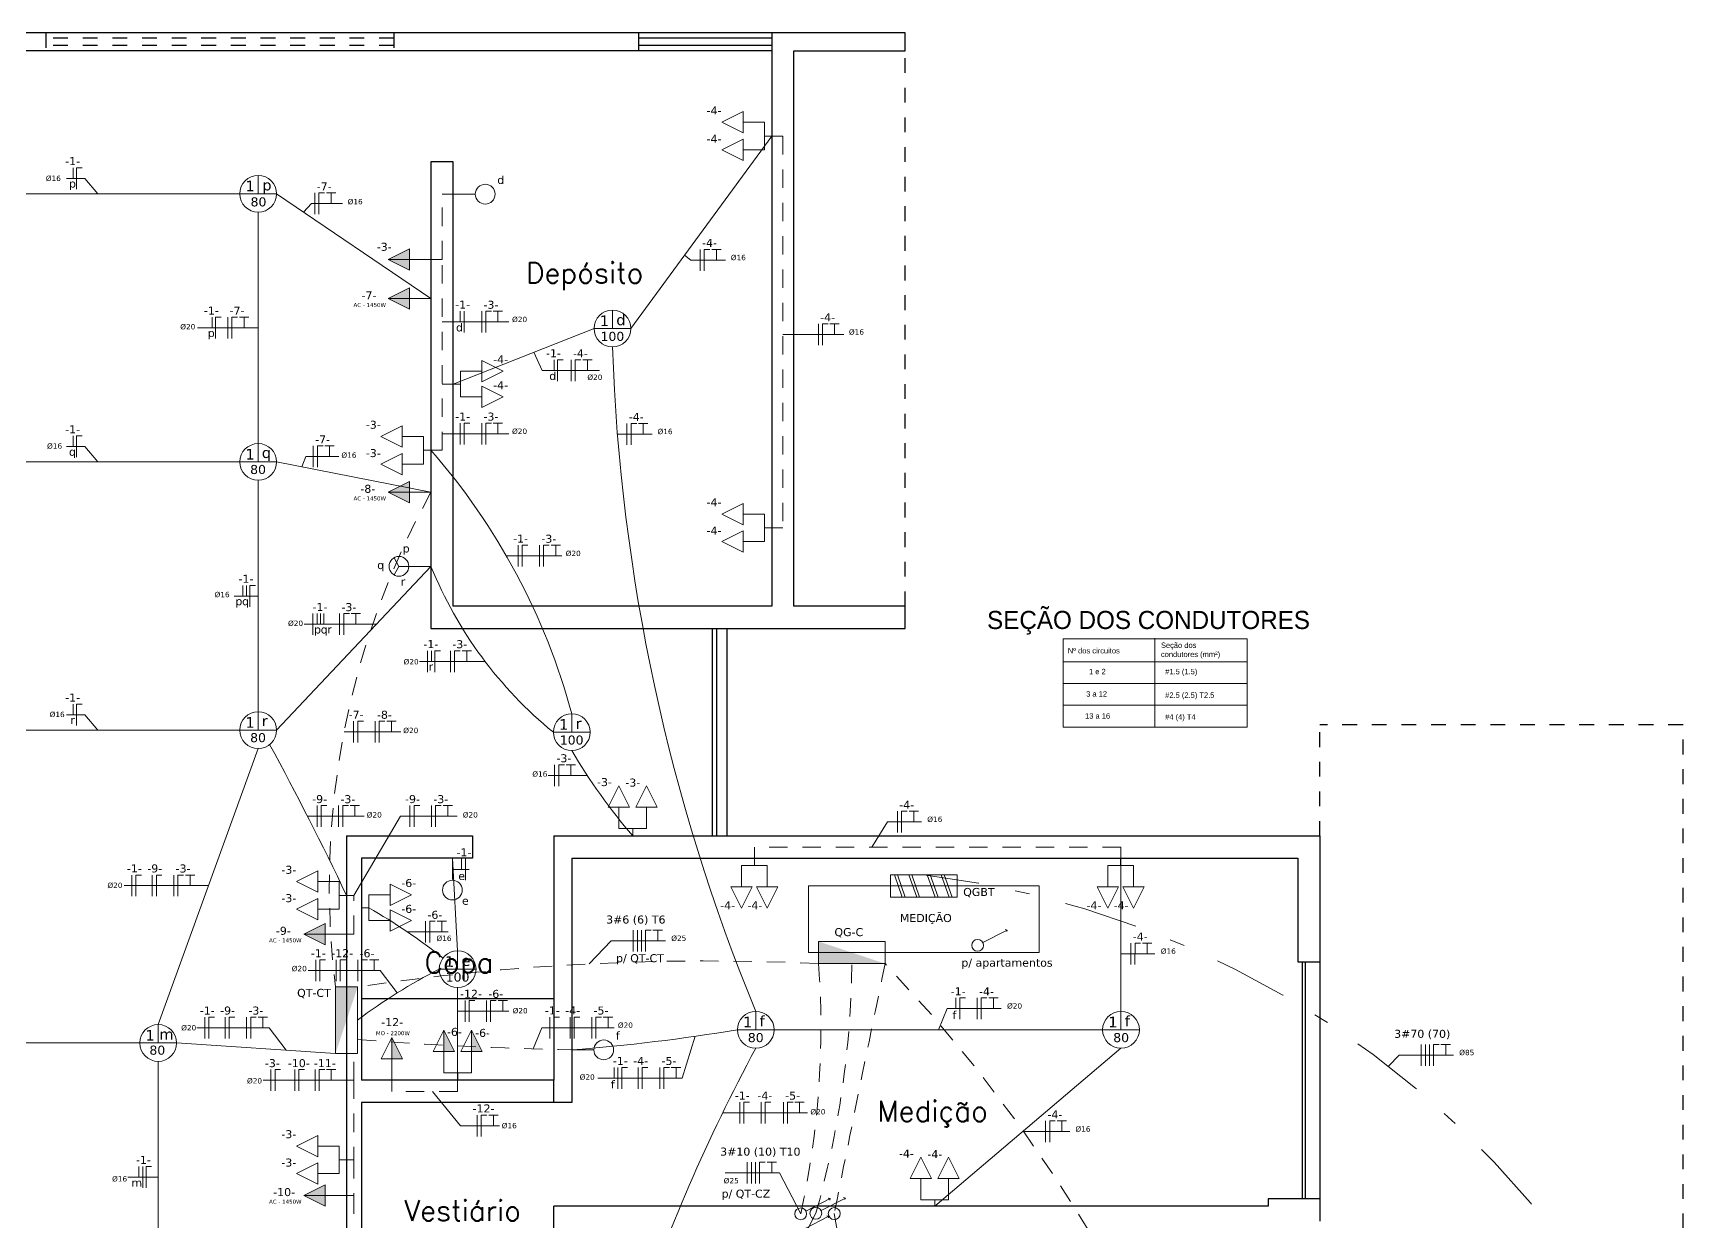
# Model space of a CAD drawing. Header units: millimetres. Extents: x 178 to 457, y 838 to 920.
# Drawn here: x 296.14 to 307.28, y 893.93 to 901.95 of the extents above; entities that cross this region are included whole.
import ezdxf

# ---------------------------------------------------------------- set-up
doc = ezdxf.new("R2010")
doc.units = ezdxf.units.MM
for name, pattern in [('DASHDOT', [1, 0.5, -0.25, 0, -0.25]), ('DASHED2', [0.375, 0.25, -0.125]), ('HIDDEN', [0.375, 0.25, -0.125]), ('HIDDEN2', [4.7625, 3.175, -1.5875])]:
    doc.linetypes.add(name, pattern=pattern)
for name, color, linetype in [('Alvenaria', 7, 'Continuous'), ('Esquadrias', 5, 'Continuous'), ('Paredebaix', 4, 'Continuous'), ('Piso', 1, 'Continuous'), ('Projeção', 8, 'HIDDEN'), ('Texto', 2, 'Continuous')]:
    doc.layers.add(name, color=color, linetype=linetype)
for name, color, linetype, lineweight in [('ELE - Eletrodutos', 51, 'Continuous', 5), ('ELE - Iluminação', 1, 'Continuous', 5), ('ELE - Interruptores', 1, 'Continuous', 5), ('ELE - Legenda', 1, 'Continuous', 5), ('ELE - Tomadas', 1, 'Continuous', 5)]:
    doc.layers.add(name, color=color, linetype=linetype, lineweight=lineweight)
doc.styles.add('Potencia', font='verdana.ttf', dxfattribs={"height": 0.075})
doc.styles.add('STYLE4', font='romans.shx')

# ---------------------------------------------------------------- blocks, each defined once
blk = doc.blocks.new('Inter_1secao')
at = {"layer": 'ELE - Tomadas', "color": 0}
blk.add_line((0, 0), (0.2, 0), dxfattribs=at)
blk.add_circle((0.3, 0), 0.0926, dxfattribs=at)
blk = doc.blocks.new('Tomada_30')
at = {"layer": 'ELE - Tomadas', "color": 0}
for p, q in [((0, 0), (0.2, 0)), ((0.2, 0), (0.2, 0.1)), ((0.2, 0.1), (0.4, 0)), ((0.2, 0), (0.2, -0.1)), ((0.2, -0.1), (0.4, 0))]:
    blk.add_line(p, q, dxfattribs=at)
blk = doc.blocks.new('Tomada_130')
at = {"layer": 'ELE - Tomadas'}
blk.add_hatch(color=0, dxfattribs=at).paths.add_polyline_path([(0.2, 0.1), (0.2, 0), (0.4, 0)])
at = {"layer": 'ELE - Tomadas', "color": 0}
for p, q in [((0, 0), (0.4, 0)), ((0.2, 0), (0.2, -0.1)), ((0.2, -0.1), (0.4, 0))]:
    blk.add_line(p, q, dxfattribs=at)
at = {"layer": 'ELE - Tomadas'}
for p, q in [((0.2, 0), (0.2, 0.1)), ((0.2, 0.1), (0.4, 0))]:
    blk.add_line(p, q, dxfattribs=at)
blk = doc.blocks.new('Tomada_200')
at = {"layer": 'ELE - Tomadas'}
h = blk.add_hatch(color=0, dxfattribs=at)
h.paths.add_polyline_path([(0.4, 0), (0.2, 0.1), (0.2, 0)])
h.paths.add_polyline_path([(0.4, 0), (0.2, 0), (0.2, -0.1)])
at = {"layer": 'ELE - Tomadas', "color": 0}
blk.add_line((0, 0), (0.4, 0), dxfattribs=at)
at = {"layer": 'ELE - Tomadas'}
for p, q in [((0.2, 0), (0.2, 0.1)), ((0.2, 0.1), (0.4, 0)), ((0.2, 0), (0.2, -0.1)), ((0.2, -0.1), (0.4, 0))]:
    blk.add_line(p, q, dxfattribs=at)

msp = doc.modelspace()

# ---------------------------------------------------------------- hatches: boundary and pattern name
at = {"layer": 'ELE - Tomadas', "linetype": 'Continuous'}
for points in [[(301.4431323, 895.8216866), (301.4431323, 895.6719266), (301.8924123, 895.6719266)], [(298.332156, 895.5151241), (298.182396, 895.5151241), (298.182396, 895.0658441)]]:
    msp.add_hatch(color=1, dxfattribs=at).paths.add_polyline_path(points)

# ---------------------------------------------------------------- linework, layer by layer
at = {"layer": 'Alvenaria'}
for p, q in [((296.227276, 901.954079), (295.577276, 901.954079)), ((298.577276, 901.954079), (296.227276, 901.954079)), ((300.227276, 901.954079), (298.577276, 901.954079)), ((300.227276, 901.954079), (300.227276, 901.834079)), ((302.027276, 901.954079), (301.127276, 901.954079)), ((301.127276, 901.954079), (301.127276, 898.084079)), ((302.027276, 901.834079), (302.027276, 901.954079)), ((296.227276, 901.834079), (295.577276, 901.834079)), ((298.577276, 901.834079), (296.227276, 901.834079)), ((300.227276, 901.834079), (298.577276, 901.834079)), ((301.277276, 898.084079), (301.277276, 901.834079)), ((301.277276, 901.834079), (302.027276, 901.834079)), ((298.977276, 901.084079), (298.827276, 901.084079)), ((298.827276, 901.084079), (298.827276, 897.934079)), ((298.977276, 898.084079), (298.977276, 901.084079)), ((301.127276, 898.084079), (298.977276, 898.084079)), ((302.027276, 898.084079), (301.277276, 898.084079)), ((302.027276, 897.934079), (302.027276, 898.084079)), ((298.827276, 897.934079), (302.027276, 897.934079)), ((298.257276, 896.534079), (299.107276, 896.534079)), ((298.257276, 896.534079), (298.257276, 892.114079)), ((299.107276, 896.534079), (299.107276, 896.384079)), ((299.657276, 896.534079), (299.657276, 894.884079)), ((299.657276, 896.534079), (304.827276, 896.534079)), ((304.827276, 896.534079), (304.827276, 895.684079)), ((299.107276, 896.384079), (298.357276, 896.384079)), ((298.357276, 896.384079), (298.357276, 894.884079)), ((299.777276, 896.384079), (299.777276, 894.734079)), ((299.777276, 896.384079), (304.677276, 896.384079)), ((304.677276, 896.384079), (304.677276, 895.684079)), ((304.677276, 895.684079), (304.827276, 895.684079)), ((299.007276, 894.934079), (299.007276, 894.884079)), ((299.657276, 894.884079), (298.357276, 894.884079)), ((299.657276, 894.734079), (299.657276, 894.884079)), ((299.777276, 894.734079), (298.357276, 894.734079)), ((298.357276, 894.734079), (298.357276, 892.264079)), ((304.477276, 894.034079), (299.657276, 894.034079)), ((299.657276, 892.264079), (299.657276, 894.034079)), ((304.827276, 894.084079), (304.477276, 894.084079)), ((304.477276, 894.084079), (304.477276, 894.034079)), ((304.827276, 894.084079), (304.827276, 893.934079))]:
    msp.add_line(p, q, dxfattribs=at)
at = {"layer": 'ELE - Eletrodutos'}
for p, q in [((300.1764027, 899.959079), (301.127276, 901.2583577)), ((296.4130383, 900.9726518), (296.4130512, 901.0446518)), ((296.4355692, 900.9006518), (296.4355951, 901.0446518)), ((296.4355951, 901.0446518), (296.4735909, 901.044645)), ((296.3663428, 900.9726518), (296.4914783, 900.9726518)), ((296.4914783, 900.9726518), (296.5794434, 900.8689563)), ((295.6218326, 900.8689563), (297.5370541, 900.8689563)), ((297.7853076, 900.8689563), (298.827276, 900.1606907)), ((298.0199491, 900.8032666), (297.9680105, 900.7447662)), ((298.0199491, 900.8032666), (298.2308893, 900.8032666)), ((298.0439478, 900.8752551), (298.0439478, 900.7312781)), ((298.0714104, 900.7312551), (298.0714363, 900.8752551)), ((298.0714363, 900.8752551), (298.1094321, 900.8752482)), ((298.122057, 900.8752482), (298.1853833, 900.8752369)), ((298.1537641, 900.8752551), (298.1537641, 900.8032575)), ((297.6611808, 899.1825709), (297.6611808, 900.7448296)), ((300.6445843, 900.4934664), (300.6445843, 900.3494894)), ((300.672047, 900.3494664), (300.6720728, 900.4934664)), ((300.6720728, 900.4934664), (300.7100686, 900.4934595)), ((300.7226936, 900.4934595), (300.7860199, 900.4934482)), ((300.7544007, 900.4934664), (300.7544007, 900.4214688)), ((300.5803038, 900.4214712), (300.538314, 900.4535967)), ((300.5803038, 900.4214712), (300.8154952, 900.4214697)), ((297.3497708, 899.9637002), (297.3497837, 900.0357002)), ((297.3723018, 899.8917002), (297.3723276, 900.0357002)), ((297.3723276, 900.0357002), (297.4103234, 900.0356934)), ((297.4559025, 900.0356887), (297.4559025, 899.8917117)), ((297.4833651, 899.8916887), (297.483391, 900.0356887)), ((297.483391, 900.0356887), (297.5213867, 900.0356819)), ((297.5340117, 900.0356819), (297.597338, 900.0356705)), ((297.5657188, 900.0356887), (297.5657188, 899.9636912)), ((299.0241881, 900.075636), (299.0241881, 900.0036367)), ((299.0516507, 899.931636), (299.0516766, 900.075636)), ((299.1695141, 900.075636), (299.1695141, 899.931659)), ((299.1969767, 899.931636), (299.1970026, 900.075636)), ((299.1970026, 900.075636), (299.2349983, 900.0756292)), ((299.2476233, 900.0756292), (299.3109496, 900.0756178)), ((299.2793304, 900.075636), (299.2793304, 900.0036385)), ((297.2506241, 899.9637002), (297.6611808, 899.9637002)), ((298.902276, 900.003636), (299.3538241, 900.0036385)), ((299.9281493, 899.959079), (298.977276, 899.584079)), ((301.202276, 899.918796), (301.6127144, 899.9187934)), ((301.4418036, 899.99079), (301.4418036, 899.846813)), ((301.4692662, 899.84679), (301.4692921, 899.99079)), ((301.4692921, 899.99079), (301.5072879, 899.9907832)), ((301.5199128, 899.9907832), (301.5832391, 899.9907718)), ((301.5516199, 899.99079), (301.5516199, 899.9187924)), ((299.577607, 899.6760395), (299.5211819, 899.7985815)), ((299.577607, 899.6760395), (299.9652124, 899.6760395)), ((299.6583172, 899.6760395), (299.6583302, 899.7480395)), ((299.6808482, 899.6040395), (299.6808741, 899.7480395)), ((299.6808741, 899.7480395), (299.7188699, 899.7480327)), ((299.7734064, 899.748035), (299.7734064, 899.604058)), ((299.800869, 899.604035), (299.8008949, 899.748035)), ((299.8008949, 899.748035), (299.8388907, 899.7480282)), ((299.8515157, 899.7480282), (299.914842, 899.7480168)), ((299.8832228, 899.748035), (299.8832228, 899.6760375)), ((298.977276, 899.584079), (298.902276, 899.584079)), ((296.4130383, 899.1621396), (296.4130512, 899.2341396)), ((296.4355692, 899.0901396), (296.4355951, 899.2341396)), ((296.4355951, 899.2341396), (296.4735909, 899.2341328)), ((298.902276, 899.2485795), (299.3538241, 899.2485819)), ((299.0241881, 899.3205795), (299.0241881, 899.1766025)), ((299.0516507, 899.1765795), (299.0516766, 899.3205795)), ((299.0516766, 899.3205795), (299.0896724, 899.3205727)), ((299.1695141, 899.3205795), (299.1695141, 899.1766025)), ((299.1969767, 899.1765795), (299.1970026, 899.3205795)), ((299.1970026, 899.3205795), (299.2349983, 899.3205727)), ((299.2476233, 899.3205727), (299.3109496, 899.3205613)), ((299.2793304, 899.3205795), (299.2793304, 899.2485819)), ((300.0858128, 899.2469777), (300.3210041, 899.2469762)), ((300.1500933, 899.3189728), (300.1500933, 899.1749958)), ((300.1775559, 899.1749728), (300.1775818, 899.3189728)), ((300.1775818, 899.3189728), (300.2155775, 899.318966)), ((300.2282025, 899.318966), (300.2915288, 899.3189546)), ((300.2599096, 899.3189728), (300.2599096, 899.2469753)), ((296.3663428, 899.1621396), (296.4914783, 899.1621396)), ((296.4914783, 899.1621396), (296.5794434, 899.0584441)), ((298.0331034, 899.1664912), (298.0331034, 899.0225142)), ((298.060566, 899.0224912), (298.0605919, 899.1664912)), ((298.0605919, 899.1664912), (298.0985876, 899.1664843)), ((298.1112126, 899.1664843), (298.1745389, 899.166473)), ((298.1429197, 899.1664912), (298.1429197, 899.0944936)), ((295.6218326, 899.0584441), (297.5370541, 899.0584441)), ((298.827276, 898.8548602), (297.7853076, 899.0584441)), ((297.9829549, 899.0944936), (297.9549337, 899.0253019)), ((297.9829549, 899.0944936), (298.1429197, 899.0944936)), ((298.1429197, 899.0944936), (298.2052043, 899.0944936)), ((297.6611808, 897.3720587), (297.6611808, 898.9343174)), ((299.414807, 898.4961751), (299.414807, 898.3521981)), ((299.4422696, 898.3521751), (299.4422954, 898.4961751)), ((299.4422954, 898.4961751), (299.4802912, 898.4961683)), ((299.5601329, 898.4961751), (299.5601329, 898.3521981)), ((299.5875955, 898.3521751), (299.5876214, 898.4961751)), ((299.5876214, 898.4961751), (299.6256172, 898.4961683)), ((299.6382421, 898.4961683), (299.7015684, 898.4961569)), ((299.6699492, 898.4961751), (299.6699492, 898.4241775)), ((297.7853076, 897.247932), (298.827276, 898.3536984)), ((299.3360239, 898.4241775), (299.6699492, 898.4241775)), ((299.6699492, 898.4241775), (299.7114907, 898.4241775)), ((297.4986177, 898.153188), (297.6611808, 898.153188)), ((297.5584761, 898.153188), (297.558489, 898.225188)), ((297.5827408, 898.153188), (297.5827537, 898.225188)), ((297.6052718, 898.0811881), (297.6052977, 898.225188)), ((297.6052977, 898.225188), (297.6432934, 898.2251812)), ((298.0309811, 898.0344662), (298.0309811, 897.8904893)), ((298.0584567, 897.9624687), (298.0584696, 898.0344687)), ((298.0827214, 897.9624687), (298.0827344, 898.0344687)), ((298.1052654, 897.9624687), (298.1052783, 898.0344687)), ((298.2108421, 898.0344662), (298.2108421, 897.8904893)), ((298.2383047, 897.8904662), (298.2383306, 898.0344662)), ((298.2383306, 898.0344662), (298.2763264, 898.0344594)), ((298.2889513, 898.0344594), (298.3522776, 898.034448)), ((298.3206584, 898.0344662), (298.3206584, 897.9624687)), ((297.9720963, 897.9624777), (298.4586186, 897.9624687)), ((298.8034066, 897.7840335), (298.8034066, 897.6400565)), ((298.8308822, 897.7120359), (298.8308951, 897.7840359)), ((298.8534132, 897.6400359), (298.8534391, 897.7840359)), ((298.8534391, 897.7840359), (298.8914348, 897.7840291)), ((298.9590029, 897.7840335), (298.9590029, 897.6400565)), ((298.9864655, 897.6400335), (298.9864914, 897.7840335)), ((298.9864914, 897.7840335), (299.0244871, 897.7840266)), ((299.0371121, 897.7840266), (299.1004384, 897.7840153)), ((299.0688192, 897.7840335), (299.0688192, 897.7120359)), ((298.7501719, 897.7120359), (299.1922162, 897.7120359)), ((296.3663428, 897.3516274), (296.4914783, 897.3516274)), ((296.4130383, 897.3516274), (296.4130512, 897.4236274)), ((296.4355692, 897.2796274), (296.4355951, 897.4236274)), ((296.4355951, 897.4236274), (296.4735909, 897.4236206)), ((296.4914783, 897.3516274), (296.5794434, 897.247932)), ((295.6218326, 897.247932), (297.5370541, 897.247932)), ((298.2405282, 897.2360282), (298.5604577, 897.2360282)), ((298.3053154, 897.3080257), (298.3053154, 897.1640487)), ((298.3327781, 897.1640257), (298.3328039, 897.3080257)), ((298.3328039, 897.3080257), (298.3707997, 897.3080189)), ((298.4506414, 897.3080257), (298.4506414, 897.1640487)), ((298.478104, 897.1640257), (298.4781299, 897.3080257)), ((298.4781299, 897.3080257), (298.5161256, 897.3080189)), ((298.5287506, 897.3080189), (298.5920769, 897.3080075)), ((298.5604577, 897.3080257), (298.5604577, 897.2360282)), ((298.5604577, 897.2360282), (298.6227423, 897.2360282)), ((296.9864316, 895.2601744), (297.6611808, 897.1238052)), ((299.6619279, 897.0142743), (299.6619279, 896.8702973)), ((299.6893905, 896.8702743), (299.6894164, 897.0142743)), ((299.6894164, 897.0142743), (299.7274122, 897.0142675)), ((299.7400371, 897.0142675), (299.8033634, 897.0142561)), ((299.7717442, 897.0142743), (299.7717442, 896.9422767)), ((299.6188857, 896.9422767), (299.8817534, 896.9422767)), ((298.0587543, 896.7381868), (298.0587543, 896.5942099)), ((298.086217, 896.5941868), (298.0862428, 896.7381868)), ((298.0862428, 896.7381868), (298.1242386, 896.73818)), ((298.2040803, 896.7381868), (298.2040803, 896.5942099)), ((298.2315429, 896.5941868), (298.2315688, 896.7381868)), ((298.2315688, 896.7381868), (298.2695646, 896.73818)), ((298.2821895, 896.73818), (298.3455158, 896.7381686)), ((298.3138966, 896.7381868), (298.3138966, 896.6661893)), ((298.6856571, 896.7381868), (298.6856571, 896.5942099)), ((298.7131198, 896.5941868), (298.7131456, 896.7381868)), ((298.7131456, 896.7381868), (298.7511414, 896.73818)), ((298.8309831, 896.7381868), (298.8309831, 896.5942099)), ((298.8584457, 896.5941868), (298.8584716, 896.7381868)), ((298.8584716, 896.7381868), (298.8964673, 896.73818)), ((298.9090923, 896.73818), (298.9724186, 896.7381686)), ((298.9407994, 896.7381868), (298.9407994, 896.6661893)), ((301.9754304, 896.7002503), (301.9754304, 896.5562733)), ((302.002893, 896.5562503), (302.0029189, 896.7002503)), ((302.0029189, 896.7002503), (302.0409147, 896.7002434)), ((302.0535397, 896.7002434), (302.1168659, 896.7002321)), ((302.0852467, 896.7002503), (302.0852467, 896.6282527)), ((297.9939671, 896.6661893), (298.3138966, 896.6661893)), ((298.6208699, 896.6661893), (298.307276, 896.1326736)), ((298.3138966, 896.6661893), (298.3761813, 896.6661893)), ((298.6208699, 896.6661893), (298.9407994, 896.6661893)), ((298.9407994, 896.6661893), (299.003084, 896.6661893)), ((301.9083097, 896.6282527), (301.8025975, 896.459079)), ((301.9083097, 896.6282527), (302.137807, 896.6282527)), ((301.0098701, 896.459079), (301.0098701, 896.384079)), ((303.484186, 896.459079), (303.484186, 896.384079)), ((298.9719281, 896.384079), (299.007276, 895.7582058)), ((299.0327593, 896.3781955), (299.0327593, 896.3061979)), ((299.0602219, 896.2341955), (299.0602478, 896.3781955)), ((303.484186, 895.3494256), (303.484186, 896.384079)), ((296.8087342, 896.270088), (296.8087342, 896.126111)), ((296.8361968, 896.126088), (296.8362227, 896.270088)), ((296.8362227, 896.270088), (296.8742185, 896.2700812)), ((296.9463035, 896.270088), (296.9463035, 896.126111)), ((296.9737661, 896.126088), (296.973792, 896.270088)), ((296.973792, 896.270088), (297.0117878, 896.2700812)), ((297.0916294, 896.270088), (297.0916294, 896.126111)), ((297.1190921, 896.126088), (297.1191179, 896.270088)), ((297.1191179, 896.270088), (297.1571137, 896.2700812)), ((297.1697387, 896.2700812), (297.233065, 896.2700698)), ((297.2014458, 896.270088), (297.2014458, 896.1980904)), ((298.9763267, 896.3061979), (299.0859917, 896.3061979)), ((296.7557788, 896.1980904), (297.2014458, 896.1980904)), ((297.2014458, 896.1980904), (297.326015, 896.1980904)), ((298.790994, 895.9574369), (298.790994, 895.8134599)), ((298.8184566, 895.8134369), (298.8184825, 895.9574369)), ((298.8184825, 895.9574369), (298.8564783, 895.9574301)), ((298.8691032, 895.9574301), (298.9324295, 895.9574187)), ((298.9008103, 895.9574369), (298.9008103, 895.8854394)), ((300.1926574, 895.8973783), (300.1926574, 895.7534013)), ((300.2201329, 895.8973692), (300.2201329, 895.7533922)), ((300.2476085, 895.8973602), (300.2476085, 895.7533832)), ((300.2750711, 895.7533602), (300.275097, 895.8973602)), ((300.275097, 895.8973602), (300.3130927, 895.8973533)), ((300.3257177, 895.8973533), (300.389044, 895.897342)), ((300.3574248, 895.8973602), (300.3574248, 895.8253626)), ((302.5522176, 895.8135914), (302.7161602, 895.8984377)), ((302.7161602, 895.8984377), (302.702958, 895.9015012)), ((302.713038, 895.8879973), (302.7161602, 895.8984377)), ((298.6685448, 895.8854394), (298.9008103, 895.8854394)), ((298.9008103, 895.8854394), (298.9423519, 895.8854394)), ((300.0443401, 895.8253626), (299.8943163, 895.6703486)), ((300.0443401, 895.8253626), (300.4099851, 895.8253626)), ((303.5513068, 895.8101816), (303.5513068, 895.6662046)), ((303.5787694, 895.6661816), (303.5787953, 895.8101816)), ((303.5787953, 895.8101816), (303.6167911, 895.8101747)), ((303.629416, 895.8101747), (303.6927423, 895.8101633)), ((303.6611231, 895.8101816), (303.6611231, 895.738184)), ((298.0503157, 895.6977072), (298.0503157, 895.5537302)), ((298.0777783, 895.5537072), (298.0778042, 895.6977072)), ((298.0778042, 895.6977072), (298.1158, 895.6977003)), ((298.187885, 895.6977072), (298.187885, 895.5537302)), ((298.2153476, 895.5537072), (298.2153735, 895.6977072)), ((298.2153735, 895.6977072), (298.2533693, 895.6977003)), ((298.333211, 895.6977072), (298.333211, 895.5537302)), ((298.3606736, 895.5537072), (298.3606994, 895.6977072)), ((298.3606994, 895.6977072), (298.3986952, 895.6977003)), ((298.4113202, 895.6977003), (298.4746465, 895.697689)), ((298.4430273, 895.6977072), (298.4430273, 895.6257096)), ((303.484186, 895.738184), (303.7136834, 895.738184)), ((297.9973603, 895.6257096), (298.4430273, 895.6257096)), ((298.4430273, 895.6257096), (298.4845688, 895.6257096)), ((298.4845688, 895.6257096), (298.6000263, 895.4745113)), ((299.007276, 895.5099523), (299.007276, 894.884079)), ((299.007276, 895.3517244), (299.3120491, 895.3517244)), ((299.0569069, 895.423722), (299.0569069, 895.279745)), ((299.0843695, 895.279722), (299.0843953, 895.423722)), ((299.0843953, 895.423722), (299.1223911, 895.4237152)), ((299.2022328, 895.423722), (299.2022328, 895.279745)), ((299.2296954, 895.279722), (299.2297213, 895.423722)), ((299.2297213, 895.423722), (299.2677171, 895.4237152)), ((299.280342, 895.4237152), (299.3436683, 895.4237038)), ((299.3120491, 895.423722), (299.3120491, 895.3517244)), ((299.3120491, 895.3517244), (299.3535906, 895.3517244)), ((302.3106766, 895.3683991), (302.251686, 895.2252989)), ((302.3106766, 895.3683991), (302.6763215, 895.3683991)), ((302.368619, 895.4403967), (302.368619, 895.3683991)), ((302.3960816, 895.2963967), (302.3961075, 895.4403967)), ((302.3961075, 895.4403967), (302.4341033, 895.4403898)), ((302.5139449, 895.4403967), (302.5139449, 895.2964197)), ((302.5414076, 895.2963967), (302.5414334, 895.4403967)), ((302.5414334, 895.4403967), (302.5794292, 895.4403898)), ((302.5920542, 895.4403898), (302.6553805, 895.4403785)), ((302.6237613, 895.4403967), (302.6237613, 895.3683991)), ((297.2471568, 895.2388254), (297.6928238, 895.2388254)), ((297.3001123, 895.310823), (297.3001123, 895.166846)), ((297.3275749, 895.166823), (297.3276007, 895.310823)), ((297.3276007, 895.310823), (297.3655965, 895.3108161)), ((297.4376815, 895.310823), (297.4376815, 895.166846)), ((297.4651442, 895.166823), (297.46517, 895.310823)), ((297.46517, 895.310823), (297.5031658, 895.3108161)), ((297.5830075, 895.310823), (297.5830075, 895.166846)), ((297.6104701, 895.166823), (297.610496, 895.310823)), ((297.610496, 895.310823), (297.6484917, 895.3108161)), ((297.6611167, 895.3108161), (297.724443, 895.3108047)), ((297.6928238, 895.310823), (297.6928238, 895.2388254)), ((297.6928238, 895.2388254), (297.7343653, 895.2388254)), ((297.7343653, 895.2388254), (297.8498228, 895.0876271)), ((299.5764957, 895.2393851), (299.5175052, 895.0962849)), ((299.5764957, 895.2393851), (300.0221627, 895.2393851)), ((299.6294512, 895.3113827), (299.6294512, 895.1674057)), ((299.6569138, 895.1673827), (299.6569397, 895.3113827)), ((299.6569397, 895.3113827), (299.6949354, 895.3113759)), ((299.7670204, 895.3113827), (299.7670204, 895.1674057)), ((299.7944831, 895.1673827), (299.7945089, 895.3113827)), ((299.7945089, 895.3113827), (299.8325047, 895.3113759)), ((299.9123464, 895.3113827), (299.9123464, 895.1674057)), ((299.939809, 895.1673827), (299.9398349, 895.3113827)), ((299.9398349, 895.3113827), (299.9778306, 895.3113759)), ((299.9904556, 895.3113759), (300.0537819, 895.3113645)), ((300.0221627, 895.3113827), (300.0221627, 895.2393851)), ((300.0221627, 895.2393851), (300.0637042, 895.2393851)), ((301.1433128, 895.2252989), (303.3600593, 895.2252989)), ((296.8623049, 895.1360477), (294.4798802, 895.1360477)), ((298.182396, 895.0658441), (297.1105584, 895.1360477)), ((300.5225557, 894.8989973), (300.6100063, 895.1810907)), ((305.5108208, 895.1260095), (305.5108208, 894.9820325)), ((305.5382964, 895.1260005), (305.5382964, 894.9820235)), ((305.565772, 895.1259914), (305.565772, 894.9820144)), ((305.5932346, 894.9819914), (305.5932605, 895.1259914)), ((305.5932605, 895.1259914), (305.6312562, 895.1259846)), ((305.6438812, 895.1259846), (305.7072075, 895.1259732)), ((305.6755883, 895.1259914), (305.6755883, 895.0539938)), ((296.9864316, 893.4496622), (296.9864316, 895.0119209)), ((303.484186, 895.1011721), (302.227276, 894.034079)), ((305.3625036, 895.0539938), (305.2895822, 894.9786469)), ((305.3625036, 895.0539938), (305.7281486, 895.0539938)), ((297.747206, 894.9560675), (297.747206, 894.8120905)), ((297.7746686, 894.8120675), (297.7746945, 894.9560675)), ((297.7746945, 894.9560675), (297.8126902, 894.9560607)), ((297.9087969, 894.9560675), (297.9087969, 894.8120905)), ((297.9362595, 894.8120675), (297.9362854, 894.9560675)), ((297.9362854, 894.9560675), (297.9742812, 894.9560607)), ((298.0446609, 894.9560766), (298.0446609, 894.8120996)), ((298.0721235, 894.8120766), (298.0721494, 894.9560766)), ((298.0721494, 894.9560766), (298.1101451, 894.9560697)), ((298.1227701, 894.9560697), (298.1860964, 894.9560584)), ((298.1544772, 894.9560766), (298.1544772, 894.884079)), ((299.9526538, 894.8989973), (300.4810142, 894.8989973)), ((300.0626559, 894.9709948), (300.0626559, 894.8989973)), ((300.0883026, 894.9709948), (300.0883026, 894.8270178)), ((300.1157652, 894.8269948), (300.1157911, 894.9709948)), ((300.1157911, 894.9709948), (300.1537869, 894.970988)), ((300.2258719, 894.9709948), (300.2258719, 894.8270178)), ((300.2533345, 894.8269948), (300.2533604, 894.9709948)), ((300.2533604, 894.9709948), (300.2913562, 894.970988)), ((300.3711978, 894.9709948), (300.3711978, 894.8270178)), ((300.3986605, 894.8269948), (300.3986863, 894.9709948)), ((300.3986863, 894.9709948), (300.4366821, 894.970988)), ((300.4493071, 894.970988), (300.5126334, 894.9709766)), ((300.4810142, 894.9709948), (300.4810142, 894.8989973)), ((300.4810142, 894.8989973), (300.5225557, 894.8989973)), ((297.6941767, 894.884079), (298.307276, 894.884079)), ((299.0260041, 894.5772315), (298.8365413, 894.809079)), ((300.7954294, 894.6647171), (301.3675894, 894.6647171)), ((300.9110034, 894.7367146), (300.9110034, 894.5927377)), ((300.938466, 894.5927146), (300.9384919, 894.7367146)), ((300.9384919, 894.7367146), (300.9764876, 894.7367078)), ((301.0563293, 894.7367146), (301.0563293, 894.5927377)), ((301.0837919, 894.5927146), (301.0838178, 894.7367146)), ((301.0838178, 894.7367146), (301.1218136, 894.7367078)), ((301.2055678, 894.7367146), (301.2055678, 894.5927377)), ((301.2330304, 894.5927146), (301.2330563, 894.7367146)), ((301.2330563, 894.7367146), (301.271052, 894.7367078)), ((301.283677, 894.7367078), (301.3470033, 894.7366964)), ((301.3153841, 894.7367146), (301.3153841, 894.6647171)), ((299.0260041, 894.5772315), (299.2488376, 894.5772315)), ((299.1390212, 894.649229), (299.1390212, 894.5052521)), ((299.1664838, 894.5052291), (299.1665097, 894.649229)), ((299.1665097, 894.649229), (299.2045055, 894.6492222)), ((299.2171305, 894.6492222), (299.2804567, 894.6492108)), ((299.2488376, 894.649229), (299.2488376, 894.5772315)), ((299.2488376, 894.5772315), (299.2903791, 894.5772315)), ((302.9756075, 894.6096714), (302.9756075, 894.4656945)), ((303.0030701, 894.4656715), (303.003096, 894.6096714)), ((303.003096, 894.6096714), (303.0410917, 894.6096646)), ((303.0537167, 894.6096646), (303.117043, 894.6096532)), ((303.0854238, 894.6096714), (303.0854238, 894.5376739)), ((302.8204515, 894.5376739), (303.1379841, 894.5376739)), ((300.962123, 894.3307663), (300.962123, 894.1867893)), ((300.9895986, 894.3307573), (300.9895986, 894.1867803)), ((301.0170742, 894.3307482), (301.0170742, 894.1867712)), ((301.0445368, 894.1867482), (301.0445626, 894.3307482)), ((301.0445626, 894.3307482), (301.0825584, 894.3307414)), ((301.0951834, 894.3307414), (301.1585097, 894.33073)), ((301.1268905, 894.3307482), (301.1268905, 894.2587506)), ((296.7811241, 894.2307916), (296.9864316, 894.2307916)), ((296.8565503, 894.2307891), (296.8565632, 894.3027982)), ((296.8823501, 894.1588031), (296.8823613, 894.3027982)), ((296.9040803, 894.3027801), (296.9040803, 894.1588031)), ((296.9040803, 894.3027801), (296.9420761, 894.3027732)), ((300.8138058, 894.2587506), (301.1794508, 894.2587506)), ((301.1794508, 894.2587506), (301.3225494, 893.9826798)), ((301.3580738, 894.001065), (301.5220164, 894.0859112)), ((301.4601753, 894.0047906), (301.6241179, 894.0896369)), ((301.5220164, 894.0859112), (301.5088142, 894.0889748)), ((301.5188942, 894.0754708), (301.5220164, 894.0859112)), ((301.6241179, 894.0896369), (301.6109157, 894.0927004)), ((301.6209957, 894.0791965), (301.6241179, 894.0896369)), ((301.2883875, 893.7148402), (301.4246509, 893.9864054)), ((301.3492383, 893.8814596), (301.5131808, 893.9663058)), ((301.5131808, 893.9663058), (301.4999786, 893.9693693)), ((301.5100586, 893.9558654), (301.5131808, 893.9663058)), ((301.6009245, 893.6919215), (301.5487053, 893.984691))]:
    msp.add_line(p, q, dxfattribs=at)
at = {"layer": 'ELE - Eletrodutos', "linetype": 'DASHED2', "ltscale": 0.5}
for p, q in [((301.127276, 901.2583577), (301.202276, 901.2583577)), ((301.202276, 901.2583577), (301.202276, 898.6140592)), ((298.902276, 900.4257925), (298.902276, 900.8660971)), ((298.902276, 900.8660971), (298.977276, 900.8660971)), ((298.827276, 900.4257925), (298.902276, 900.4257925)), ((298.902276, 899.1370214), (298.902276, 900.4257925)), ((298.827276, 899.1370214), (298.902276, 899.1370214)), ((301.202276, 898.6140592), (301.127276, 898.6140592)), ((303.484186, 896.459079), (301.0098701, 896.459079)), ((298.307276, 896.1326736), (298.257276, 896.1326736)), ((298.307276, 895.8713996), (298.307276, 896.1326736)), ((298.307276, 895.8713996), (298.257276, 895.8713996)), ((298.307276, 894.884079), (298.307276, 895.0658441)), ((298.307276, 894.884079), (298.307276, 894.347376)), ((298.5630681, 894.809079), (298.5630681, 894.884079)), ((299.007276, 894.809079), (298.5630681, 894.809079)), ((299.007276, 894.809079), (299.007276, 894.8847138)), ((298.257276, 894.347376), (298.307276, 894.347376)), ((298.307276, 894.347376), (298.307276, 894.107148)), ((298.257276, 894.107148), (298.307276, 894.107148)), ((298.307276, 894.107148), (298.307276, 892.775827))]:
    msp.add_line(p, q, dxfattribs=at)
at = {"layer": 'ELE - Eletrodutos'}
for centre in [(302.5166932, 895.7952063), (301.3225494, 893.9826798), (301.4246509, 893.9864054), (301.5487053, 893.984691)]:
    msp.add_circle(centre, 0.04, dxfattribs=at)
for centre, radius, start, end in [((312.9968683, 900.2783392), 12.9521837, 181.96176693, 202.36756434), ((295.4584558, 896.1947706), 4.4727832, 15.07684819, 41.13322216), ((301.4312345, 899.4100686), 2.8100743, 202.08134136, 230.74641353), ((279.0436397, 886.9817969), 21.2815029, 25.46705478, 28.54383835), ((303.2408838, 899.1517132), 4.0206177, 210.51890973, 220.62102201), ((296.3616388, 892.48756), 4.1069939, 51.67242074, 60.12653303), ((300.5388618, 892.3653698), 3.6641294, 116.86376604, 127.03089589), ((298.8146838, 907.6983974), 12.6454004, 274.36568787, 279.469141), ((311.5866516, 889.4079837), 12.003488, 151.68657441, 161.51781989)]:
    msp.add_arc(centre, radius, start, end, dxfattribs=at)
at = {"layer": 'ELE - Eletrodutos', "linetype": 'DASHED2', "ltscale": 0.5}
for centre, radius, start, end in [((303.6477046, 896.1919397), 5.5070571, 151.08268557, 187.05948216), ((300.6872033, 879.7460372), 15.9438195, 87.28247164, 98.49035601), ((295.5678356, 895.2423936), 5.890977, 347.65264563, 4.18135886), ((295.2281755, 895.7404864), 6.4399617, 344.19439146, 359.39001806), ((558.8574737, 842.4469104), 262.419407, 168.297838439, 168.673790419), ((294.2514578, 888.4165093), 10.5368527, 3.06145633, 43.51744303), ((300.3045484, 920.9683967), 25.8840801, 265.62976883, 268.83277391)]:
    msp.add_arc(centre, radius, start, end, dxfattribs=at)
at = {"layer": 'ELE - Eletrodutos', "linetype": 'DASHDOT'}
msp.add_arc((301.3895023, 889.9653544), 6.351671, 30.08217768, 83.09579158, dxfattribs=at)
at = {"layer": 'ELE - Iluminação'}
for p, q in [((297.6611808, 900.8689563), (297.6611808, 900.9930831)), ((297.5370541, 900.8689563), (297.7853076, 900.8689563)), ((300.052276, 899.959079), (300.052276, 900.0832058)), ((299.9281493, 899.959079), (300.1764027, 899.959079)), ((297.6611808, 899.0584441), (297.6611808, 899.1825709)), ((297.5370541, 899.0584441), (297.7853076, 899.0584441)), ((297.6611808, 897.247932), (297.6611808, 897.3720587)), ((299.777276, 897.234079), (299.777276, 897.3582058)), ((297.5370541, 897.247932), (297.7853076, 897.247932)), ((299.6531493, 897.234079), (299.9014027, 897.234079)), ((299.007276, 895.634079), (299.007276, 895.7582058)), ((298.8831493, 895.634079), (299.1314027, 895.634079)), ((301.019186, 895.2252989), (301.019186, 895.3494256)), ((303.484186, 895.2252989), (303.484186, 895.3494256)), ((296.9864316, 895.1360477), (296.9864316, 895.2601744)), ((300.8950593, 895.2252989), (301.1433128, 895.2252989)), ((303.3600593, 895.2252989), (303.6083128, 895.2252989)), ((296.8623049, 895.1360477), (297.1105584, 895.1360477))]:
    msp.add_line(p, q, dxfattribs=at)
at = {"layer": 'ELE - Iluminação', "color": 1}
for centre in [(297.6611808, 900.8689563), (300.052276, 899.959079), (297.6611808, 899.0584441), (297.6611808, 897.247932), (299.777276, 897.234079), (299.007276, 895.634079), (301.019186, 895.2252989), (303.484186, 895.2252989), (296.9864316, 895.1360477)]:
    msp.add_circle(centre, 0.1241267, dxfattribs=at)
at = {"layer": 'ELE - Legenda', "color": 1}
for p, q in [((303.0950822, 897.8638082), (303.672214, 897.8638082)), ((303.0950822, 897.2687514), (303.0950822, 897.8638082)), ((303.672214, 897.8638082), (304.3355729, 897.8638082)), ((303.713415, 897.2687514), (303.713415, 897.8686331)), ((304.3355729, 897.2687514), (304.3355729, 897.8638082)), ((303.0950822, 897.710054), (303.672214, 897.710054)), ((303.672214, 897.710054), (304.3355729, 897.710054)), ((303.0950822, 897.5629531), (303.672214, 897.5629531)), ((303.672214, 897.5629531), (304.3355729, 897.5629531)), ((303.0950822, 897.4158523), (303.672214, 897.4158523)), ((303.672214, 897.4158523), (304.3355729, 897.4158523)), ((303.0950822, 897.2687514), (303.672214, 897.2687514)), ((303.672214, 897.2687514), (304.3355729, 897.2687514))]:
    msp.add_line(p, q, dxfattribs=at)
at = {"layer": 'ELE - Tomadas'}
for p, q in [((301.077276, 901.3512866), (301.077276, 901.1654288)), ((301.077276, 901.2583577), (301.127276, 901.2583577)), ((299.027276, 899.584079), (298.977276, 899.584079)), ((299.027276, 899.6704407), (299.027276, 899.4977173)), ((298.777276, 899.2299503), (298.777276, 899.0440925)), ((298.777276, 899.1370214), (298.827276, 899.1370214)), ((301.077276, 898.7069881), (301.077276, 898.5211303)), ((301.077276, 898.6140592), (301.127276, 898.6140592)), ((300.2820332, 896.584079), (300.0961754, 896.584079)), ((300.1891043, 896.584079), (300.1891043, 896.534079)), ((301.0098701, 896.334079), (301.0098701, 896.384079)), ((303.4816583, 896.334079), (303.4816583, 896.384079)), ((298.207276, 896.2256025), (298.207276, 896.0397447)), ((301.0962319, 896.334079), (300.9235084, 896.334079)), ((301.9551071, 896.2709663), (302.0079364, 896.1212063)), ((301.9749998, 896.2709663), (302.0278291, 896.1212063)), ((302.0525054, 896.2709663), (302.1053348, 896.1212063)), ((302.0723982, 896.2709663), (302.1252275, 896.1212063)), ((302.1766208, 896.2709663), (302.2294501, 896.1212063)), ((302.1965135, 896.2709663), (302.2493428, 896.1212063)), ((302.2711099, 896.2709663), (302.3239393, 896.1212063)), ((302.2910027, 896.2709663), (302.343832, 896.1212063)), ((303.56802, 896.334079), (303.3952966, 896.334079)), ((298.207276, 896.1326736), (298.257276, 896.1326736)), ((298.407276, 896.1352091), (298.407276, 895.9624857)), ((298.407276, 896.0488474), (298.357276, 896.0488474)), ((299.1002049, 894.934079), (298.9143471, 894.934079)), ((299.007276, 894.934079), (299.007276, 894.884079)), ((298.207276, 894.4403049), (298.207276, 894.254447)), ((298.207276, 894.347376), (298.257276, 894.347376)), ((302.3202049, 894.0762693), (302.1343471, 894.0762693)), ((302.227276, 894.0762693), (302.227276, 894.034079))]:
    msp.add_line(p, q, dxfattribs=at)
at = {"layer": 'ELE - Tomadas', "color": 1}
for p, q in [((298.611276, 898.3536984), (298.5779376, 898.4114422)), ((298.611276, 898.3536984), (298.5779376, 898.2959546)), ((298.6779528, 898.3536984), (298.611276, 898.3536984))]:
    msp.add_line(p, q, dxfattribs=at)
at = {"layer": 'ELE - Tomadas', "color": 1, "linetype": 'Continuous'}
for points in [[(302.3776752, 896.2709663), (302.3776752, 896.1212063), (301.9283952, 896.1212063), (301.9283952, 896.2709663)], [(302.9318196, 895.7468063), (301.3742508, 895.7468063), (301.3742508, 896.1960863), (302.9318196, 896.1960863)], [(301.8924123, 895.8216866), (301.8924123, 895.6719266), (301.4431323, 895.6719266), (301.4431323, 895.8216866)], [(298.332156, 895.0658441), (298.182396, 895.0658441), (298.182396, 895.5151241), (298.332156, 895.5151241)]]:
    msp.add_lwpolyline(points, close=True, dxfattribs=at)
at = {"layer": 'Esquadrias'}
for p, q in [((301.127276, 901.919079), (300.227276, 901.919079)), ((301.127276, 901.869079), (300.227276, 901.869079))]:
    msp.add_line(p, q, dxfattribs=at)
at = {"layer": 'Paredebaix'}
for p, q in [((301.127276, 901.954079), (300.227276, 901.954079)), ((301.127276, 901.834079), (300.227276, 901.834079)), ((300.727276, 896.534079), (300.727276, 897.934079)), ((300.757276, 896.534079), (300.757276, 897.934079)), ((304.707276, 895.684079), (304.707276, 894.084079)), ((304.727276, 895.684079), (304.727276, 894.084079)), ((299.657276, 895.434079), (298.357276, 895.434079))]:
    msp.add_line(p, q, dxfattribs=at)
at = {"layer": 'Piso'}
for p, q in [((300.827276, 896.534079), (300.827276, 897.934079)), ((304.827276, 895.684079), (304.827276, 894.084079))]:
    msp.add_line(p, q, dxfattribs=at)
at = {"layer": 'Projeção', "color": 5, "ltscale": 0.3}
for p, q in [((296.227276, 901.954079), (296.227276, 901.834079)), ((298.577276, 901.919079), (296.227276, 901.919079)), ((298.577276, 901.954079), (298.577276, 901.834079)), ((298.577276, 901.869079), (296.227276, 901.869079))]:
    msp.add_line(p, q, dxfattribs=at)
at = {"layer": 'Projeção', "ltscale": 0.3}
for p, q in [((302.027276, 898.084079), (302.027276, 901.834079)), ((307.277276, 897.284079), (304.827276, 897.284079)), ((304.827276, 896.534079), (304.827276, 897.284079)), ((307.277276, 887.684079), (307.277276, 897.284079))]:
    msp.add_line(p, q, dxfattribs=at)

# ---------------------------------------------------------------- block references
at = {"layer": 'ELE - Interruptores', "color": 1, "linetype": 'HIDDEN2', "ltscale": 1.4, "xscale": 0.7200000000000001, "yscale": 0.7200000000000001, "zscale": 0.7200000000000001}
for p in [(298.977276, 900.8660971), (299.777276, 895.0896875)]:
    msp.add_blockref('Inter_1secao', p, dxfattribs=at)
for p, rotation in [((298.827276, 898.3536984), 180), ((298.9719281, 896.384079), 270)]:
    msp.add_blockref('Inter_1secao', p, dxfattribs=dict(at, rotation=rotation))
at = {"layer": 'ELE - Tomadas', "color": 1, "yscale": 0.7200000000000001, "zscale": 0.7200000000000001}
for name, p, xscale, rotation in [('Tomada_30', (301.077276, 901.3512866), 0.7200000000000001, 180), ('Tomada_30', (301.077276, 901.1654288), 0.7200000000000001, 180), ('Tomada_200', (298.827276, 900.4257925), 0.7200000000000001, 180), ('Tomada_200', (298.827276, 900.1606907), 0.7200000000000001, 180), ('Tomada_30', (298.777276, 899.2299503), 0.7200000000000001, 180), ('Tomada_30', (298.777276, 899.0440925), 0.7200000000000001, 180), ('Tomada_200', (298.827276, 898.8548602), 0.7200000000000001, 180), ('Tomada_30', (301.077276, 898.7069881), 0.7200000000000001, 180), ('Tomada_30', (301.077276, 898.5211303), 0.7200000000000001, 180), ('Tomada_30', (300.0961754, 896.584079), 0.7200000000000001, 89.99999999999999), ('Tomada_30', (300.2820332, 896.584079), 0.7200000000000001, 89.99999999999999), ('Tomada_30', (298.207276, 896.2256025), 0.7200000000000001, 180), ('Tomada_30', (300.9235084, 896.334079), 0.7200000000000001, 270), ('Tomada_30', (301.0962319, 896.334079), 0.7200000000000001, 270), ('Tomada_30', (303.3952966, 896.334079), 0.7200000000000001, 270), ('Tomada_30', (303.56802, 896.334079), 0.7200000000000001, 270), ('Tomada_30', (298.207276, 896.0397447), 0.7200000000000001, 180), ('Tomada_200', (298.257276, 895.8713996), 0.7200000000000001, 180), ('Tomada_130', (298.9143471, 894.934079), -0.7200000000000001, 270), ('Tomada_130', (299.1002049, 894.934079), -0.7200000000000001, 270), ('Tomada_130', (298.5630681, 894.884079), -0.7200000000000001, 270), ('Tomada_30', (298.207276, 894.4403049), 0.7200000000000001, 180), ('Tomada_30', (302.1343471, 894.0762693), 0.7200000000000001, 89.99999999999999), ('Tomada_30', (302.3202049, 894.0762693), 0.7200000000000001, 89.99999999999999), ('Tomada_30', (298.207276, 894.254447), 0.7200000000000001, 180), ('Tomada_200', (298.257276, 894.107148), 0.7200000000000001, 180)]:
    msp.add_blockref(name, p, dxfattribs=dict(at, xscale=xscale, rotation=rotation))
at = {"layer": 'ELE - Tomadas', "color": 1, "xscale": 0.7200000000000001, "yscale": 0.7200000000000001, "zscale": 0.7200000000000001}
for p in [(299.027276, 899.6704407), (299.027276, 899.4977173), (298.407276, 896.1352091), (298.407276, 895.9624857)]:
    msp.add_blockref('Tomada_30', p, dxfattribs=at)

# ---------------------------------------------------------------- texts
at = {"layer": 'ELE - Eletrodutos', "style": 'Potencia'}
for s, height, p in [('-1-', 0.054, (296.3583159, 901.0621987)), ('%%C16', 0.03601329, (296.2276561, 900.9551565)), ('-7-', 0.054, (298.0561653, 900.8921937)), ('%%C16', 0.03601329, (298.264605, 900.7976537)), ('-4-', 0.054, (300.6568019, 900.510405)), ('%%C16', 0.03601329, (300.8507217, 900.4205757)), ('-1-', 0.054, (298.9907448, 900.0931829)), ('-3-', 0.054, (299.1817316, 900.0925746)), ('-1-', 0.054, (297.2950484, 900.0532471)), ('-7-', 0.054, (297.46812, 900.0526273)), ('%%C20', 0.03601329, (299.3743746, 900.002743)), ('-4-', 0.054, (301.4540211, 900.0077286)), ('%%C20', 0.03601329, (297.1350015, 899.9535436)), ('%%C16', 0.03601329, (301.647941, 899.9178994)), ('-1-', 0.054, (299.6035949, 899.7655863)), ('-4-', 0.054, (299.785624, 899.7649736)), ('%%C20', 0.03601329, (299.8825192, 899.6121697)), ('-1-', 0.054, (298.9907448, 899.3381264)), ('-3-', 0.054, (299.1817316, 899.3375181)), ('-4-', 0.054, (300.1623108, 899.3359114)), ('-1-', 0.054, (296.3583159, 899.2516865)), ('-7-', 0.054, (298.0453209, 899.1834298)), ('%%C20', 0.03601329, (299.3743746, 899.2476864)), ('%%C16', 0.03601329, (300.3562307, 899.2460822)), ('%%C16', 0.03601329, (296.2359028, 899.1478601)), ('%%C16', 0.03601329, (298.2226437, 899.0864527)), ('-1-', 0.054, (299.3813636, 898.5137219)), ('-3-', 0.054, (299.5723504, 898.5131137)), ('%%C20', 0.03601329, (299.736214, 898.4232845)), ('-1-', 0.054, (297.5280185, 898.2427349)), ('%%C16', 0.03601329, (297.3666364, 898.145472)), ('-1-', 0.054, (298.0279991, 898.0520155)), ('-3-', 0.054, (298.2230597, 898.0514048)), ('%%C20', 0.03601329, (297.862396, 897.9513521)), ('-1-', 0.054, (298.7761598, 897.8015828)), ('-3-', 0.054, (298.9712204, 897.8009721)), ('%%C20', 0.03601329, (298.6424299, 897.6917693)), ('-1-', 0.054, (296.3583159, 897.4411743)), ('%%C16', 0.03601329, (296.2534658, 897.3362771)), ('-7-', 0.054, (298.2718721, 897.3255726)), ('-8-', 0.054, (298.4628589, 897.3249643)), ('%%C20', 0.03601329, (298.6401817, 897.2279873)), ('-3-', 0.054, (299.6741455, 897.0312129)), ('%%C16', 0.03601329, (299.5111477, 896.9337083)), ('-9-', 0.054, (298.025311, 896.7557337)), ('-3-', 0.054, (298.2162978, 896.7551255)), ('-9-', 0.054, (298.6522138, 896.7557337)), ('-3-', 0.054, (298.8432006, 896.7551255)), ('%%C20', 0.03601329, (298.3936206, 896.6581484)), ('%%C20', 0.03601329, (299.041711, 896.6581484)), ('-4-', 0.054, (301.987648, 896.7171889)), ('%%C16', 0.03601329, (302.1766563, 896.6282527)), ('-1-', 0.054, (298.999316, 896.3957423)), ('-1-', 0.054, (296.7752909, 896.2876349)), ('-9-', 0.054, (296.9128602, 896.2876349)), ('-3-', 0.054, (297.103847, 896.2870266)), ('%%C20', 0.03601329, (296.6434752, 896.1825419)), ('-6-', 0.054, (298.8032116, 895.9743755)), ('3#6 (6) T6', 0.054, (300.0095278, 895.942521)), ('%%C16', 0.03601329, (298.8641217, 895.8248309)), ('%%C25', 0.03601329, (300.4488344, 895.8253626)), ('-4-', 0.054, (303.5635244, 895.8271202)), ('-1-', 0.054, (298.0168724, 895.715254)), ('-12-', 0.054, (298.1544417, 895.715254)), ('-6-', 0.054, (298.3454285, 895.7146458)), ('p/ QT-CT ', 0.054, (300.0763756, 895.6817652)), ('p/ apartamentos', 0.054, (302.406957, 895.6515598)), ('%%C16', 0.03601329, (303.7525327, 895.738184)), ('%%C20', 0.03601329, (297.8875015, 895.6205662)), ('-12-', 0.054, (299.0234635, 895.4412689)), ('-6-', 0.054, (299.2144503, 895.4406606)), ('-1-', 0.054, (302.3351757, 895.4579435)), ('-4-', 0.054, (302.5261625, 895.4573353)), ('-1-', 0.054, (297.2666689, 895.3283698)), ('-9-', 0.054, (297.4042382, 895.3283698)), ('-3-', 0.054, (297.595225, 895.3277616)), ('%%C20', 0.03601329, (299.3780475, 895.3364553)), ('-1-', 0.054, (299.5960078, 895.3289295)), ('-4-', 0.054, (299.7335771, 895.3289295)), ('-5-', 0.054, (299.9245639, 895.3283213)), ('%%C20', 0.03601329, (302.7151709, 895.3683991)), ('%%C20', 0.03601329, (297.1413429, 895.2211019)), ('%%C20', 0.03601329, (300.0884275, 895.2384921)), ('3#70 (70) ', 0.054, (305.3276912, 895.1711523)), ('-3-', 0.054, (297.7064395, 894.9730061)), ('-10-', 0.054, (297.8612564, 894.9730061)), ('-11-', 0.054, (298.0368715, 894.9730152)), ('-1-', 0.054, (300.0548593, 894.9885417)), ('-4-', 0.054, (300.1924286, 894.9885417)), ('-5-', 0.054, (300.3834154, 894.9879334)), ('%%C85', 0.03601329, (305.7669979, 895.0539938)), ('%%C20', 0.03601329, (297.5854523, 894.8630128)), ('%%C20', 0.03601329, (299.8307114, 894.8883524)), ('-1-', 0.054, (300.8775601, 894.7542615)), ('-4-', 0.054, (301.0303236, 894.7536533)), ('-5-', 0.054, (301.2177853, 894.7536533)), ('-12-', 0.054, (299.1083159, 894.6673008)), ('%%C20', 0.03601329, (301.3878116, 894.6540722)), ('-4-', 0.054, (302.987825, 894.6266101)), ('%%C16', 0.03601329, (299.3047905, 894.5602903)), ('%%C16', 0.03601329, (303.1768334, 894.5376739)), ('-1-', 0.054, (296.8364495, 894.320336)), ('3#10 (10) T10', 0.054, (300.7789934, 894.3759091)), ('%%C16', 0.03601329, (296.6747811, 894.2013312)), ('%%C25', 0.03601329, (300.8026374, 894.1887906)), ('p/ QT-CZ', 0.054, (300.7886345, 894.0922807))]:
    msp.add_text(s, height=height, rotation=359.9580266, dxfattribs=at).set_placement(p)
for s, p in [('p', (296.3841052, 900.910638)), ('p', (297.3208377, 899.9016865)), ('d', (298.9961585, 899.9396095)), ('d', (299.625356, 899.612013)), ('q', (296.3841052, 899.1001258)), ('p', (297.5072058, 898.0911743)), ('q', (297.5523517, 898.0911743)), ('p', (298.0379659, 897.9004549)), ('q', (298.0831118, 897.9004549)), ('r', (298.127034, 897.9009003)), ('r', (298.8112505, 897.6500221)), ('r', (296.3934066, 897.2896136)), ('e', (299.0115534, 896.236286)), ('f', (302.3474131, 895.2984872)), ('f', (300.04145, 894.8290854)), ('m', (296.8055938, 894.1660511))]:
    msp.add_text(s, height=0.054, dxfattribs=at).set_placement(p)
at = {"layer": 'ELE - Iluminação', "color": 1, "style": 'Potencia'}
for p in [(297.57508, 900.8853959), (299.9661752, 899.9755186), (297.57508, 899.0748838), (297.57508, 897.2643716), (299.6911752, 897.2505186), (298.9211752, 895.6505186), (296.9003308, 895.1524873), (300.9330852, 895.2417385), (303.3980852, 895.2417385)]:
    msp.add_text('1', height=0.0718497, rotation=359.52795771, dxfattribs=at).set_placement(p)
for s, height, p in [('p', 0.0718497, (297.6885037, 900.891547)), ('80', 0.06119679, (297.609624, 900.7835172)), ('d', 0.0718497, (300.0780659, 899.9816697)), ('100', 0.06119679, (299.9715284, 899.8756606)), ('q', 0.0718497, (297.6856374, 899.0849719)), ('80', 0.06119679, (297.6067577, 898.9769421)), ('80', 0.06119679, (297.6067577, 897.1667718)), ('r', 0.0718497, (297.6856374, 897.2748015)), ('r', 0.0718497, (299.8030659, 897.2566697)), ('100', 0.06119679, (299.6965284, 897.1506606)), ('e', 0.0718497, (299.0330659, 895.6566697)), ('100', 0.06119679, (298.9265284, 895.5506606)), ('f', 0.0718497, (301.0449759, 895.2478895)), ('f', 0.0718497, (303.5099759, 895.2478895)), ('80', 0.06119679, (296.9269112, 895.0571204)), ('m', 0.0718497, (296.9935053, 895.1591237)), ('80', 0.06119679, (300.9656463, 895.1418804)), ('80', 0.06119679, (303.4318342, 895.1418804))]:
    msp.add_text(s, height=height, dxfattribs=at).set_placement(p)
at = {"layer": 'ELE - Legenda', "color": 1, "attachment_point": 1}
for s, insert, char_height, width in [('SEÇÃO DOS CONDUTORES', (302.5801232, 898.0528209), 0.122232428, 12.606788647), ('\\pxt68.17613;Nº dos circuitos', (303.1256245, 897.8025583), 0.036669729, 12.915893271), ('\\pxt68.17613;Seção dos \\Pcondutores (mm{\\fArial|b0|i0|c0|p34;²)}', (303.7538662, 897.8392999), 0.036669729, 12.915893271), ('\\pxt68.17613;1 e 2', (303.2684073, 897.6618251), 0.036669729, 12.382533762), ('\\pxt68.17613;#1.5 (1.5)', (303.7826156, 897.6618251), 0.036669729, 12.382533762), ('\\pxt68.17613;3 a 12', (303.2492344, 897.5108932), 0.036669729, 12.382533762), ('\\pxt68.17613;#2.5 (2.5) T2.5', (303.7826156, 897.5027209), 0.036669729, 12.382533762), ('\\pxt68.17613;13 a 16', (303.2419659, 897.3622072), 0.036669729, 12.382533762), ('\\pxt68.17613;#4 (4) T4', (303.7826156, 897.35562), 0.036669729, 12.382533762)]:
    msp.add_mtext(s, dxfattribs=dict(at, insert=insert, char_height=char_height, width=width))
at = {"layer": 'ELE - Tomadas', "color": 1, "style": 'Potencia'}
for s, height, rotation, p in [('-4-', 0.054, 359.9580266, (300.687642, 901.4041574)), ('-4-', 0.054, 359.9580266, (300.687642, 901.2127521)), ('-3-', 0.054, 359.9580266, (298.4612967, 900.4840346)), ('AC - 1450W', 0.027, 359.9580266, (298.3043944, 900.104543)), ('-7-', 0.054, 359.9580266, (298.3583903, 900.1561185)), ('-4-', 0.054, 359.9580266, (299.2470273, 899.7243724)), ('-4-', 0.054, 359.9580266, (299.2470273, 899.5496464)), ('-3-', 0.054, 359.9580266, (298.387642, 899.2828211)), ('-3-', 0.054, 359.9580266, (298.387642, 899.0914158)), ('-8-', 0.054, 359.9580266, (298.3506546, 898.850288)), ('AC - 1450W', 0.027, 359.9580266, (298.3043944, 898.7987125)), ('-4-', 0.054, 359.9580266, (300.687642, 898.7598589)), ('-4-', 0.054, 359.9580266, (300.687642, 898.5684537)), ('-3-', 0.054, 359.9580266, (299.9477489, 896.8705607)), ('-3-', 0.054, 359.9580266, (300.139334, 896.866789)), ('-3-', 0.054, 359.9580266, (297.817642, 896.2784733)), ('-6-', 0.054, 359.9580266, (298.6270273, 896.1891408)), ('-3-', 0.054, 359.9580266, (297.817642, 896.0870681)), ('QGBT', 0.054, 359.9580266, (302.4192745, 896.1286186)), ('-6-', 0.054, 359.9580266, (298.6270273, 896.0144148)), ('-4-', 0.054, 359.9580266, (300.7794359, 896.0385603)), ('-4-', 0.054, 359.9580266, (300.9629095, 896.0385603)), ('MEDIÇÃO', 0.054, 359.9580266, (301.9918473, 895.9529022)), ('-4-', 0.054, 359.9580266, (303.2512241, 896.0385603)), ('-4-', 0.054, 359.9580266, (303.4346976, 896.0385603)), ('-9-', 0.054, 359.9580266, (297.7806546, 895.8668273)), ('QG-C', 0.054, 359.9580266, (301.5502213, 895.8577694)), ('AC - 1450W', 0.027, 359.9580266, (297.7343944, 895.8152519)), ('QT-CT', 0.054, 359.9580266, (297.9239016, 895.4473347)), ('-12-', 0.054, 359.9580266, (298.4917641, 895.2501373)), ('-6-', 0.054, 359.52795771, (298.9351675, 895.1844818)), ('-6-', 0.054, 359.52795771, (299.1250935, 895.1775919)), ('MO - 2200W', 0.027, 359.9580266, (298.4558275, 895.1888564)), ('-3-', 0.054, 359.9580266, (297.817642, 894.4931757)), ('-3-', 0.054, 359.9580266, (297.817642, 894.3017704)), ('-4-', 0.054, 359.9580266, (301.9859206, 894.362751)), ('-4-', 0.054, 359.9580266, (302.1775056, 894.3589792)), ('-10-', 0.054, 359.9580266, (297.7621072, 894.1025757)), ('AC - 1450W', 0.027, 359.9580266, (297.7343944, 894.0510003))]:
    msp.add_text(s, height=height, rotation=rotation, dxfattribs=at).set_placement(p)
for s, p in [('d', (299.2748557, 900.9350105)), ('p', (298.6362772, 898.4473565)), ('q', (298.4643477, 898.3354852)), ('r', (298.623064, 898.2239964)), ('e', (299.0364909, 896.0692072)), ('f', (300.0748557, 895.1586009))]:
    msp.add_text(s, height=0.054, dxfattribs=at).set_placement(p)
at = {"layer": 'Texto', "style": 'STYLE4'}
for s, p in [('Depósito', (299.4675368, 900.2648615)), ('Copa', (298.7830459, 895.6094281)), ('Medição', (301.8399803, 894.6067957)), ('Vestiário', (298.646462, 893.9346545))]:
    msp.add_text(s, height=0.13929047, dxfattribs=at).set_placement(p)

doc.saveas('drawing.dxf')
